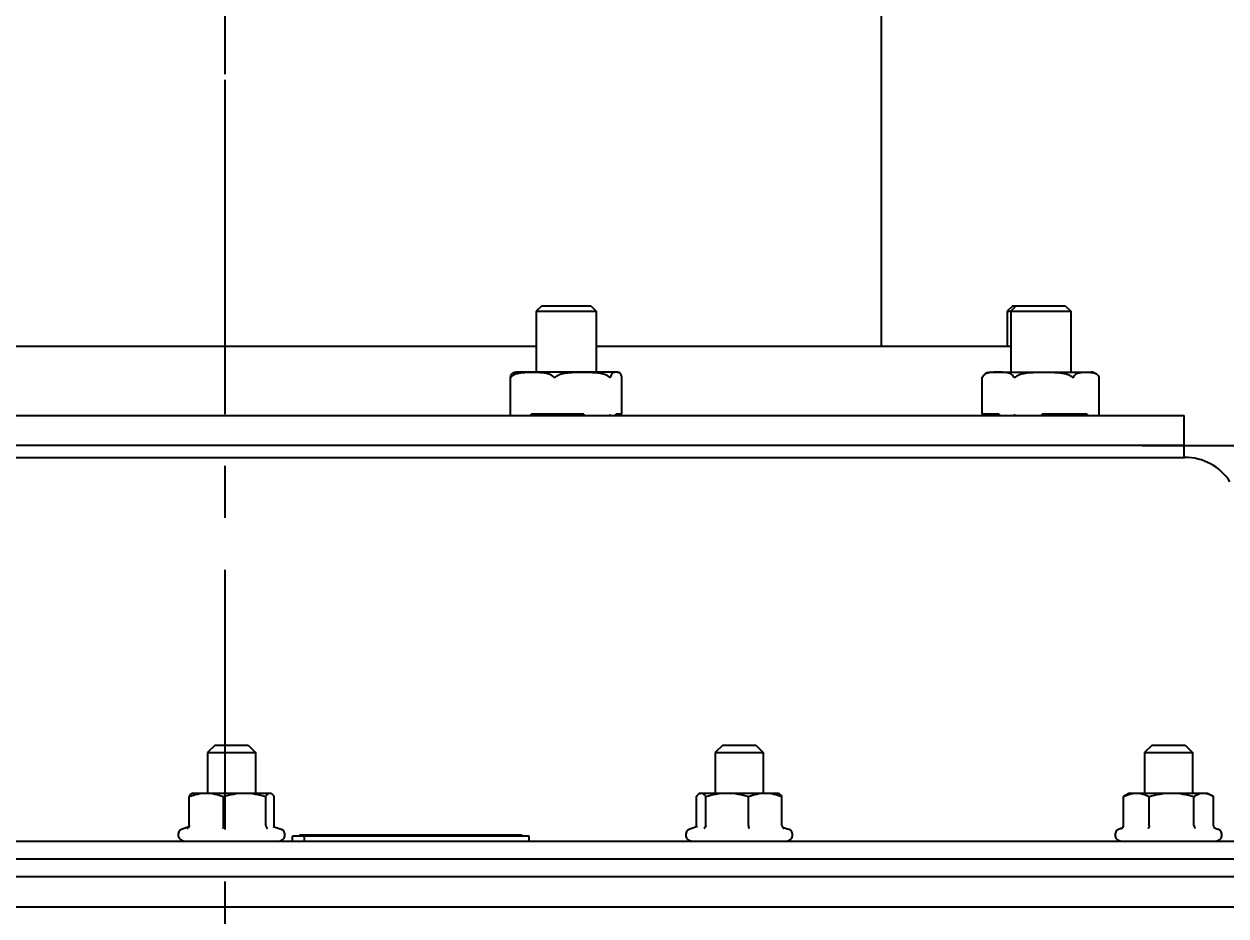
# Model space of a CAD drawing. Header units: millimetres. Extents: x 233 to 4124, y -943 to 2529.
# Drawn here: x 2484.6 to 2685.1, y -175.4 to -26.7 of the extents above; entities that cross this region are included whole.
import ezdxf

# ---------------------------------------------------------------- set-up
doc = ezdxf.new("R2010")
doc.units = ezdxf.units.MM
doc.header["$LTSCALE"] = 115.5
doc.header["$PDMODE"] = 3
doc.header["$PDSIZE"] = 8
doc.linetypes.add('CENTER', pattern=[0.6, 0.375, -0.075, 0.075, -0.075])
doc.linetypes.add('DASHED', pattern=[0.2, 0.1, -0.1])
doc.layers.get('0').update_dxf_attribs({"linetype": 'CONTINUOUS'})
doc.layers.get('Defpoints').update_dxf_attribs({"linetype": 'CONTINUOUS'})
doc.styles.get("Standard").update_dxf_attribs({"font": 'calibri.ttf'})
doc.dimstyles.new('DIMSTYLE_3', dxfattribs={"dimtxt": 17.5, "dimasz": 17.5, "dimexe": 1.5, "dimexo": 1, "dimgap": 0.875, "dimtad": 1, "dimdsep": 46, "dimtxsty": 'Standard', "dimblk": '_FILLED', "dimblk1": '_FILLED', "dimblk2": '_FILLED', "dimcen": 0.09, "dimazin": 2, "dimtp": 0.01, "dimtm": 0.01, "dimtfac": 1, "dimtofl": 0, "dimtmove": 0, "dimatfit": 3, "dimldrblk": '_FILLED', "dimfxl": 1, "dimtolj": 1, "dimarcsym": 0})
doc.dimstyles.get("Standard").update_dxf_attribs({"dimtxt": 17.5, "dimasz": 17.5, "dimexe": 1.5, "dimexo": 1, "dimtad": 1, "dimdsep": 46, "dimtxsty": 'Standard', "dimblk": '_FILLED', "dimblk1": '_FILLED', "dimblk2": '_FILLED', "dimcen": 0.09, "dimazin": 2, "dimtol": 1, "dimtp": 0.01, "dimtm": 0.01, "dimtfac": 1, "dimtofl": 0, "dimtmove": 0, "dimatfit": 3, "dimldrblk": '_FILLED', "dimfxl": 1, "dimtolj": 1, "dimarcsym": 0})

# ---------------------------------------------------------------- blocks, each defined once
blk = doc.blocks.new('_FILLED')
at = {"color": 0, "linetype": 'ByBlock'}
blk.add_solid([(0, 0), (-1, 0.214), (-1, -0.214)], dxfattribs=at)
blk = doc.blocks.new('*D225')
at = {"color": 0, "linetype": 'Continuous', "lineweight": -2}
for p, q in [((2683.08, 2.87), (2917.75, 2.87)), ((2916.25, -14.63), (2916.25, -809.43)), ((2627.46, -826.93), (2917.75, -826.93))]:
    blk.add_line(p, q, dxfattribs=at)
at = {"layer": 'Defpoints', "color": 0}
for p in [(2682.08, 2.87), (2626.46, -826.93), (2916.25, -826.93)]:
    blk.add_point(p, dxfattribs=at)
at = {"color": 0, "linetype": 'ByBlock', "lineweight": -2, "xscale": 17.5, "yscale": 17.5, "zscale": 17.5}
for p, rotation in [((2916.25, 2.87), 90), ((2916.25, -826.93), 270)]:
    blk.add_blockref('_FILLED', p, dxfattribs=dict(at, rotation=rotation))
at = {"color": 0, "insert": (2892.05, -370.25), "char_height": 17.5, "attachment_point": 2, "rotation": 90, "line_spacing_factor": 0.9}
blk.add_mtext('\\A1;830', dxfattribs=at)
blk = doc.blocks.new('*D229')
at = {"color": 0, "lineweight": -2}
for p, q in [((2668.44, 3.07), (2759.25, 3.07)), ((2757.75, -14.43), (2757.75, -37.34)), ((2757.75, -79.43), (2757.75, -56.52)), ((2671.12, -96.93), (2759.25, -96.93))]:
    blk.add_line(p, q, dxfattribs=at)
at = {"layer": 'Defpoints', "color": 0}
for p in [(2667.44, 3.07), (2670.12, -96.93), (2757.75, -96.93)]:
    blk.add_point(p, dxfattribs=at)
at = {"color": 0, "linetype": 'ByBlock', "lineweight": -2, "xscale": 17.5, "yscale": 17.5, "zscale": 17.5}
for p, rotation in [((2757.75, 3.07), 90), ((2757.75, -96.93), 270)]:
    blk.add_blockref('_FILLED', p, dxfattribs=dict(at, rotation=rotation))
at = {"color": 0, "insert": (2757.75, -46.93), "char_height": 17.5, "attachment_point": 5}
blk.add_mtext('\\A1;\\A1;100', dxfattribs=at)
blk = doc.blocks.new('*D230')
at = {"color": 0, "lineweight": -2}
for p, q in [((2671.12, -96.93), (2759.39, -96.93)), ((2757.89, -114.43), (2757.89, -123.5)), ((2757.89, -151.43), (2757.89, -142.37)), ((2748.19, -168.93), (2759.39, -168.93))]:
    blk.add_line(p, q, dxfattribs=at)
at = {"layer": 'Defpoints', "color": 0}
for p in [(2670.12, -96.93), (2757.89, -96.93), (2747.19, -168.93)]:
    blk.add_point(p, dxfattribs=at)
at = {"color": 0, "linetype": 'ByBlock', "lineweight": -2, "xscale": 17.5, "yscale": 17.5, "zscale": 17.5}
for p, rotation in [((2757.89, -96.93), 90), ((2757.89, -168.93), 270)]:
    blk.add_blockref('_FILLED', p, dxfattribs=dict(at, rotation=rotation))
at = {"color": 0, "insert": (2757.89, -132.93), "char_height": 17.5, "attachment_point": 5}
blk.add_mtext('\\A1;\\A1;71', dxfattribs=at)

msp = doc.modelspace()

# ---------------------------------------------------------------- linework, layer by layer
at = {"linetype": 'DASHED'}
msp.add_line((2518.07541, 22.71195), (2518.07541, -35.93299), dxfattribs=at)
at = {"linetype": 'Continuous'}
for p, q in [((2627.57541, -5.93335), (2627.57541, -80.39699)), ((2518.07541, -35.93299), (2518.07541, -48.39048)), ((2570.93673, -73.63335), (2570.01673, -74.55335)), ((2570.93673, -73.63335), (2579.09673, -73.63335)), ((2579.09673, -73.63335), (2580.01673, -74.55335)), ((2649.51915, -73.63335), (2648.59915, -74.55335)), ((2650.08876, -73.63335), (2649.16876, -74.55335)), ((2649.51915, -73.63335), (2658.24876, -73.63335)), ((2658.24876, -73.63335), (2659.16876, -74.55335)), ((2570.01673, -74.55335), (2580.01673, -74.55335)), ((2570.01673, -74.55335), (2570.01673, -84.73335)), ((2580.01673, -74.55335), (2580.01673, -84.73335)), ((2648.59915, -74.55335), (2659.16876, -74.55335)), ((2648.59915, -74.55335), (2648.59915, -80.39699)), ((2649.16876, -74.55335), (2649.16876, -84.73335)), ((2659.16876, -74.55335), (2659.16876, -84.73335)), ((2467.50924, -80.39699), (2570.01673, -80.39699)), ((2580.01673, -80.39699), (2649.16876, -80.39699)), ((2565.73474, -91.88458), (2565.73474, -85.58212)), ((2566.60177, -84.73335), (2566.34098, -84.75651)), ((2583.43164, -84.73335), (2566.60182, -84.73335)), ((2583.43159, -84.7364), (2583.40271, -84.73601)), ((2583.43159, -84.73675), (2583.40271, -84.73601)), ((2583.43168, -84.73335), (2583.69248, -84.75651)), ((2584.29871, -91.73335), (2584.29871, -85.58212)), ((2644.41735, -91.73335), (2644.41735, -85.61367)), ((2645.75381, -84.73335), (2662.58372, -84.73335)), ((2662.52434, -84.75461), (2662.53445, -84.75537)), ((2662.52434, -84.75461), (2662.53444, -84.75565)), ((2663.92017, -91.85303), (2663.92017, -85.61367)), ((2358.07541, -91.93335), (2678.07541, -91.93335)), ((2577.96976, -91.73335), (2569.17093, -91.73335)), ((2569.17093, -91.93335), (2569.17093, -91.73335)), ((2577.96976, -91.73335), (2577.96976, -91.93335)), ((2584.29871, -91.73335), (2583.28895, -91.73335)), ((2583.28895, -91.93335), (2583.28895, -91.73335)), ((2647.22944, -91.73335), (2644.41735, -91.73335)), ((2646.68936, -91.93335), (2646.68936, -91.73335)), ((2647.22944, -91.73335), (2647.22944, -91.93335)), ((2661.89632, -91.73335), (2654.40286, -91.73335)), ((2654.40286, -91.93335), (2654.40286, -91.73335)), ((2660.41876, -91.73335), (2660.41876, -91.93335)), ((2661.41406, -91.93335), (2661.41406, -91.73335)), ((2661.89632, -91.73335), (2661.89632, -91.93335)), ((2678.07541, -98.93335), (2678.07541, -91.93335)), ((2678.07541, -96.93335), (2358.07541, -96.93335)), ((2357.9322, -98.93335), (2678.21862, -98.93335)), ((2516.44681, -146.93335), (2515.19681, -148.18335)), ((2515.19681, -148.18335), (2523.19681, -148.18335)), ((2515.19681, -148.18335), (2515.19681, -154.93335)), ((2516.44681, -146.93335), (2521.94681, -146.93335)), ((2521.94681, -146.93335), (2523.19681, -148.18335)), ((2523.19681, -148.18335), (2523.19681, -154.93335)), ((2601.12474, -146.93335), (2599.87474, -148.18335)), ((2599.87474, -148.18335), (2607.87474, -148.18335)), ((2599.87474, -148.18335), (2599.87474, -154.93335)), ((2601.12474, -146.93335), (2606.62474, -146.93335)), ((2606.62474, -146.93335), (2607.87474, -148.18335)), ((2607.87474, -148.18335), (2607.87474, -154.93335)), ((2672.7405, -146.93335), (2671.4905, -148.18335)), ((2671.4905, -148.18335), (2679.4905, -148.18335)), ((2671.4905, -148.18335), (2671.4905, -154.93335)), ((2672.7405, -146.93335), (2678.2405, -146.93335)), ((2678.2405, -146.93335), (2679.4905, -148.18335)), ((2679.4905, -148.18335), (2679.4905, -154.93335)), ((2512.11816, -160.32629), (2512.11816, -155.5139)), ((2512.69681, -154.93335), (2512.58434, -154.99828)), ((2512.69681, -154.93335), (2525.69681, -154.93335)), ((2517.81839, -160.32629), (2517.81839, -155.5139)), ((2524.89704, -160.32629), (2524.89704, -155.5139)), ((2525.69681, -154.93335), (2525.80928, -154.99828)), ((2526.27547, -160.32629), (2526.27547, -155.5139)), ((2596.7399, -160.32629), (2596.7399, -155.5139)), ((2597.37475, -154.93335), (2597.23156, -155.01602)), ((2597.37475, -154.93335), (2610.37475, -154.93335)), ((2598.28979, -160.32629), (2598.28979, -155.5139)), ((2605.42464, -160.32629), (2605.42464, -155.5139)), ((2610.37475, -154.93335), (2610.51793, -155.01602)), ((2611.0096, -160.32629), (2611.0096, -155.5139)), ((2668.28401, -155.34126), (2668.00725, -155.5139)), ((2668.00725, -160.32629), (2668.00725, -155.5139)), ((2668.99051, -154.93335), (2668.28401, -155.34125)), ((2668.99051, -154.93335), (2681.99051, -154.93335)), ((2672.24951, -160.32629), (2672.24951, -155.5139)), ((2679.73277, -160.32629), (2679.73277, -155.5139)), ((2681.99051, -154.93335), (2682.69701, -155.34125)), ((2682.69701, -155.34127), (2682.97377, -155.5139)), ((2682.97377, -160.32629), (2682.97377, -155.5139)), ((2512.05611, -160.56654), (2510.95044, -160.96898)), ((2526.14704, -160.49824), (2526.14424, -160.49721)), ((2526.14736, -160.49733), (2527.44318, -160.96898)), ((2568.83107, -162.13335), (2529.37493, -162.13335)), ((2529.37493, -162.93335), (2529.37493, -162.13335)), ((2567.68022, -161.93335), (2530.52578, -161.93335)), ((2530.52578, -161.93335), (2530.52578, -162.13335)), ((2531.34853, -162.93335), (2531.34853, -162.13335)), ((2532.17045, -161.93335), (2532.17045, -162.13335)), ((2567.68022, -161.93335), (2567.68022, -162.13335)), ((2568.83107, -162.93335), (2568.83107, -162.13335)), ((2596.89114, -160.50936), (2595.62837, -160.96898)), ((2596.89429, -160.50934), (2596.89138, -160.5104)), ((2611.0912, -160.59412), (2612.12112, -160.96898)), ((2667.67808, -160.81103), (2667.24414, -160.96898)), ((2667.60214, -160.84723), (2667.63254, -160.83531)), ((2683.08033, -160.73001), (2683.73688, -160.96898)), ((2683.08751, -160.73308), (2683.0806, -160.73058)), ((2284.07541, -162.93335), (2752.07541, -162.93335)), ((2752.07541, -165.93335), (2284.07541, -165.93335)), ((2752.07541, -168.93335), (2284.07541, -168.93335)), ((2284.06769, -173.93335), (2752.08312, -173.93335))]:
    msp.add_line(p, q, dxfattribs=at)
at = {"linetype": 'CENTER'}
msp.add_line((2518.07541, -48.39048), (2518.07541, -673.62584), dxfattribs=at)
at = {"linetype": 'Continuous'}
for centre, radius, start, end in [((2645.75381, -86.21335), 1.48, 90, 137.2773948), ((2662.21961, -88.86307), 4.11974, 84.9683316, 85.6170719), ((2662.58372, -86.21335), 1.48, 56.9263773, 90), ((2662.7332, -86.10303), 1.29794, 59.8136009, 60.5211396), ((2678.21862, -107.93335), 9, 33.2935633, 90), ((2511.29681, -161.92062), 1.01272, 110, 270), ((2511.51006, -160.26259), 0.62641, 291.0385084, 314.0137564), ((2527.09681, -161.92062), 1.01272, 270, 70), ((2595.97475, -161.92062), 1.01272, 110, 270), ((2611.77475, -161.92062), 1.01272, 270, 70), ((2667.59051, -161.92062), 1.01272, 110, 270), ((2667.36671, -160.20202), 0.68682, 292.7724884, 297.0800185), ((2683.39051, -161.92062), 1.01272, 270, 70)]:
    msp.add_arc(centre, radius, start, end, dxfattribs=at)
for points, knots in [([(2565.73473, -85.58213), (2565.73474, -85.57842), (2565.73546, -85.56203), (2565.73818, -85.54579), (2565.74082, -85.53339)], [0, 0, 0, 0, 0.226544221, 1, 1, 1, 1]), ([(2565.83575, -85.53339), (2565.82361, -85.54866), (2565.80602, -85.57027), (2565.78213, -85.59589), (2565.7669, -85.60846), (2565.75296, -85.61666), (2565.73963, -85.61174), (2565.73542, -85.59776), (2565.73473, -85.58792), (2565.73473, -85.58213)], [0, 0, 0, 0, 0.367444719, 0.526136104, 0.655047207, 0.746030799, 0.810292927, 0.890935343, 1, 1, 1, 1]), ([(2565.74082, -85.53339), (2565.76629, -85.41375), (2565.82234, -85.21687), (2565.92191, -85.03664), (2565.97222, -84.97315)], [0, 0, 0, 0, 0.601577128, 1, 1, 1, 1]), ([(2565.83575, -85.53339), (2565.94707, -85.39346), (2566.22123, -85.1669), (2566.54123, -85.02691), (2566.70053, -84.97312)], [0, 0, 0, 0, 0.515376831, 1, 1, 1, 1]), ([(2565.97222, -84.97315), (2566.02196, -84.91039), (2566.13505, -84.81065), (2566.27688, -84.7681), (2566.34098, -84.7566)], [0, 0, 0, 0, 0.551500831, 1, 1, 1, 1]), ([(2566.70053, -84.97312), (2566.91516, -84.90065), (2567.35956, -84.80697), (2568.03304, -84.75216), (2568.70604, -84.73709), (2569.3786, -84.73515), (2570.05116, -84.73709), (2570.72416, -84.75216), (2571.39765, -84.80694), (2571.84205, -84.90066), (2572.05668, -84.97313)], [0, 0, 0, 0, 0.125923276, 0.250751945, 0.375385584, 0.499999554, 0.6246135, 0.749247244, 0.874076064, 1, 1, 1, 1]), ([(2572.05668, -84.97313), (2572.21598, -85.02692), (2572.53603, -85.16686), (2572.81022, -85.39345), (2572.92154, -85.53339)], [0, 0, 0, 0, 0.484617666, 1, 1, 1, 1]), ([(2573.06045, -85.61485), (2573.03225, -85.61485), (2572.97696, -85.59454), (2572.93826, -85.5544), (2572.92154, -85.53339)], [0, 0, 0, 0, 0.512297313, 1, 1, 1, 1]), ([(2573.21546, -85.53339), (2573.20499, -85.54378), (2573.16201, -85.58322), (2573.10468, -85.61485), (2573.06045, -85.61485)], [0, 0, 0, 0, 0.250215294, 1, 1, 1, 1]), ([(2573.21546, -85.53339), (2573.36286, -85.38722), (2573.71996, -85.1605), (2574.11256, -85.02616), (2574.31166, -84.97312)], [0, 0, 0, 0, 0.501854297, 1, 1, 1, 1]), ([(2574.31166, -84.97312), (2574.5865, -84.89991), (2575.15001, -84.80682), (2576.00131, -84.75213), (2576.8539, -84.7371), (2577.7064, -84.73514), (2578.5589, -84.7371), (2579.41149, -84.75213), (2580.2628, -84.8068), (2580.8263, -84.89992), (2581.10114, -84.97313)], [0, 0, 0, 0, 0.125080561, 0.250062873, 0.375031586, 0.499999698, 0.624967785, 0.749936613, 0.874919121, 1, 1, 1, 1]), ([(2581.10114, -84.97313), (2581.30026, -85.02617), (2581.69292, -85.16046), (2582.05004, -85.38721), (2582.19745, -85.53339)], [0, 0, 0, 0, 0.498143136, 1, 1, 1, 1]), ([(2582.39644, -85.53339), (2582.39229, -85.55288), (2582.38302, -85.58164), (2582.35526, -85.60988), (2582.32522, -85.61761), (2582.29255, -85.60824), (2582.24786, -85.58147), (2582.21753, -85.5533), (2582.19745, -85.53339)], [0, 0, 0, 0, 0.220540465, 0.321724677, 0.425109605, 0.546055272, 0.687017677, 1, 1, 1, 1]), ([(2582.62784, -84.97315), (2582.57753, -85.03664), (2582.47796, -85.21687), (2582.42191, -85.41375), (2582.39644, -85.53339)], [0, 0, 0, 0, 0.398422004, 1, 1, 1, 1]), ([(2583.40271, -84.73601), (2583.33787, -84.73533), (2583.20795, -84.73581), (2583.01049, -84.74716), (2582.79849, -84.80491), (2582.67951, -84.90796), (2582.62784, -84.97315)], [0, 0, 0, 0, 0.230935717, 0.462624333, 0.703729708, 1, 1, 1, 1]), ([(2584.06123, -84.97315), (2584.01149, -84.91039), (2583.89841, -84.81065), (2583.75658, -84.7681), (2583.69248, -84.7566)], [0, 0, 0, 0, 0.551500831, 1, 1, 1, 1]), ([(2584.29263, -85.53339), (2584.26717, -85.41375), (2584.21111, -85.21687), (2584.11155, -85.03664), (2584.06123, -84.97315)], [0, 0, 0, 0, 0.601577128, 1, 1, 1, 1]), ([(2584.29872, -85.58213), (2584.29872, -85.57842), (2584.29799, -85.56203), (2584.29527, -85.54579), (2584.29263, -85.53339)], [0, 0, 0, 0, 0.226544221, 1, 1, 1, 1]), ([(2644.46704, -85.53339), (2644.46073, -85.54415), (2644.44928, -85.56434), (2644.43575, -85.5872), (2644.4271, -85.60344), (2644.42205, -85.60882), (2644.41975, -85.61573), (2644.41735, -85.61414), (2644.41736, -85.61366)], [0, 0, 0, 0, 0.388955117, 0.718114846, 0.845415763, 0.93675416, 0.985106767, 1, 1, 1, 1]), ([(2644.41736, -85.61366), (2644.41738, -85.60999), (2644.42104, -85.60002), (2644.43048, -85.57305), (2644.44108, -85.55005), (2644.449, -85.53339)], [0, 0, 0, 0, 0.127373041, 0.359497269, 1, 1, 1, 1]), ([(2644.66653, -85.20924), (2644.64633, -85.23111), (2644.56137, -85.33009), (2644.49218, -85.4425), (2644.449, -85.53339)], [0, 0, 0, 0, 0.228281267, 1, 1, 1, 1]), ([(2645.10392, -84.97315), (2644.98343, -85.02839), (2644.73572, -85.17834), (2644.54467, -85.40088), (2644.46704, -85.53339)], [0, 0, 0, 0, 0.463256417, 1, 1, 1, 1]), ([(2649.04899, -84.97315), (2648.74444, -84.83353), (2648.23492, -84.75737), (2647.57229, -84.73709), (2647.07645, -84.73502), (2646.58062, -84.73708), (2645.91799, -84.75737), (2645.40846, -84.83353), (2645.10392, -84.97315)], [0, 0, 0, 0, 0.251766062, 0.3759145, 0.499999943, 0.624085383, 0.74823383, 1, 1, 1, 1]), ([(2649.68587, -85.53339), (2649.60823, -85.40088), (2649.41718, -85.17834), (2649.16948, -85.02839), (2649.04899, -84.97315)], [0, 0, 0, 0, 0.536743415, 1, 1, 1, 1]), ([(2649.95423, -85.53339), (2649.93238, -85.55398), (2649.88786, -85.59154), (2649.81774, -85.62018), (2649.76342, -85.60995), (2649.72067, -85.5839), (2649.69799, -85.55408), (2649.68587, -85.53339)], [0, 0, 0, 0, 0.278523923, 0.542292566, 0.662764415, 0.777497038, 1, 1, 1, 1]), ([(2649.95423, -85.53339), (2650.11073, -85.3859), (2650.48806, -85.15943), (2650.8987, -85.02603), (2651.10771, -84.97312)], [0, 0, 0, 0, 0.499362103, 1, 1, 1, 1]), ([(2651.10771, -84.97312), (2651.3974, -84.89979), (2651.99037, -84.8068), (2652.88576, -84.75213), (2653.78282, -84.7371), (2654.67987, -84.73514), (2655.57691, -84.7371), (2656.47398, -84.75213), (2657.36937, -84.80677), (2657.96234, -84.89979), (2658.25203, -84.97313)], [0, 0, 0, 0, 0.124944799, 0.249951963, 0.374974616, 0.499999721, 0.625024802, 0.750047571, 0.875054938, 1, 1, 1, 1]), ([(2658.25203, -84.97313), (2658.46105, -85.02605), (2658.87175, -85.15939), (2659.24912, -85.38588), (2659.40563, -85.53339)], [0, 0, 0, 0, 0.500635817, 1, 1, 1, 1]), ([(2659.55294, -85.61485), (2659.52574, -85.61485), (2659.47025, -85.59062), (2659.42729, -85.5538), (2659.40563, -85.53339)], [0, 0, 0, 0, 0.47755767, 1, 1, 1, 1]), ([(2659.65595, -85.53339), (2659.64624, -85.55381), (2659.62203, -85.59386), (2659.57595, -85.61485), (2659.55294, -85.61485)], [0, 0, 0, 0, 0.495686062, 1, 1, 1, 1]), ([(2659.65595, -85.53339), (2659.71693, -85.40506), (2659.86467, -85.1876), (2660.07237, -85.02973), (2660.17251, -84.97312)], [0, 0, 0, 0, 0.552589137, 1, 1, 1, 1]), ([(2660.17251, -84.97312), (2660.35035, -84.87259), (2660.74733, -84.76198), (2661.34427, -84.73567), (2661.93464, -84.73481), (2662.32822, -84.74001), (2662.52434, -84.75461)], [0, 0, 0, 0, 0.257107937, 0.505058875, 0.752486472, 1, 1, 1, 1]), ([(2662.58093, -84.7592), (2662.64755, -84.76507), (2662.91926, -84.79575), (2663.19153, -84.87116), (2663.37191, -84.97313)], [0, 0, 0, 0, 0.243998271, 1, 1, 1, 1]), ([(2663.38582, -84.98111), (2663.41066, -84.99555), (2663.51402, -85.06036), (2663.60774, -85.14074), (2663.67099, -85.20924)], [0, 0, 0, 0, 0.235590816, 1, 1, 1, 1]), ([(2663.67099, -85.20924), (2663.69119, -85.23111), (2663.77615, -85.33009), (2663.84534, -85.4425), (2663.88853, -85.53339)], [0, 0, 0, 0, 0.228281267, 1, 1, 1, 1]), ([(2663.92017, -85.61366), (2663.92014, -85.60999), (2663.91648, -85.60002), (2663.90705, -85.57305), (2663.89645, -85.55005), (2663.88853, -85.53339)], [0, 0, 0, 0, 0.127373041, 0.359497269, 1, 1, 1, 1]), ([(2565.73473, -91.88509), (2565.73473, -91.87932), (2565.73545, -91.86938), (2565.7397, -91.85553), (2565.75294, -91.84981), (2565.76689, -91.85888), (2565.78181, -91.87157), (2565.80596, -91.89688), (2565.82367, -91.91813), (2565.83575, -91.93331)], [0, 0, 0, 0, 0.108617128, 0.190548042, 0.255581522, 0.346843239, 0.477199463, 0.634540254, 1, 1, 1, 1]), ([(2582.19745, -91.93331), (2582.21749, -91.91344), (2582.24829, -91.88583), (2582.29274, -91.85917), (2582.32529, -91.84882), (2582.35522, -91.85752), (2582.38261, -91.8856), (2582.39233, -91.91402), (2582.39644, -91.93331)], [0, 0, 0, 0, 0.313177595, 0.454252645, 0.575797929, 0.679192019, 0.781204449, 1, 1, 1, 1]), ([(2649.68587, -91.93331), (2649.69794, -91.91271), (2649.72817, -91.87303), (2649.80586, -91.84045), (2649.88736, -91.87676), (2649.93244, -91.91278), (2649.95423, -91.93331)], [0, 0, 0, 0, 0.222718081, 0.456052028, 0.720764508, 1, 1, 1, 1]), ([(2512.11816, -155.5139), (2512.5768, -155.33957), (2513.50958, -155.04712), (2514.48529, -154.93335), (2514.96827, -154.93335)], [0, 0, 0, 0, 0.503942124, 1, 1, 1, 1]), ([(2512.58435, -154.99853), (2512.49491, -155.05024), (2512.32186, -155.21361), (2512.18783, -155.40439), (2512.11816, -155.5139)], [0, 0, 0, 0, 0.443183742, 1, 1, 1, 1]), ([(2514.96827, -154.93335), (2515.45126, -154.93335), (2516.427, -155.04693), (2517.35974, -155.33957), (2517.81839, -155.5139)], [0, 0, 0, 0, 0.496054974, 1, 1, 1, 1]), ([(2517.81839, -155.5139), (2518.39246, -155.33819), (2519.55851, -155.04547), (2520.75917, -154.93335), (2521.35771, -154.93335)], [0, 0, 0, 0, 0.500762225, 1, 1, 1, 1]), ([(2521.35771, -154.93335), (2521.95625, -154.93335), (2523.1569, -155.0456), (2524.32297, -155.33819), (2524.89704, -155.5139)], [0, 0, 0, 0, 0.49923828, 1, 1, 1, 1]), ([(2524.89704, -155.5139), (2524.94957, -155.43133), (2525.05293, -155.28147), (2525.22167, -155.09379), (2525.39643, -154.9669), (2525.52648, -154.93335), (2525.58625, -154.93335)], [0, 0, 0, 0, 0.314510619, 0.583907793, 0.80791111, 1, 1, 1, 1]), ([(2525.58625, -154.93335), (2525.60492, -154.93335), (2525.68296, -154.93914), (2525.75792, -154.96883), (2525.80928, -154.99853)], [0, 0, 0, 0, 0.23936566, 1, 1, 1, 1]), ([(2525.80928, -154.99853), (2525.89872, -155.05024), (2526.07177, -155.21361), (2526.20579, -155.40439), (2526.27547, -155.5139)], [0, 0, 0, 0, 0.443183742, 1, 1, 1, 1]), ([(2596.7399, -155.5139), (2596.81443, -155.4097), (2596.95983, -155.22547), (2597.13958, -155.06954), (2597.23157, -155.01637)], [0, 0, 0, 0, 0.546642994, 1, 1, 1, 1]), ([(2597.23157, -155.01637), (2597.25443, -155.00316), (2597.34234, -154.95778), (2597.44223, -154.93335), (2597.51484, -154.93335)], [0, 0, 0, 0, 0.266672199, 1, 1, 1, 1]), ([(2597.51484, -154.93335), (2597.58169, -154.93335), (2597.72509, -154.96556), (2597.92246, -155.09159), (2598.11307, -155.27975), (2598.2304, -155.43088), (2598.28979, -155.5139)], [0, 0, 0, 0, 0.200409479, 0.427590904, 0.693951618, 1, 1, 1, 1]), ([(2598.28979, -155.5139), (2598.86857, -155.33815), (2600.04405, -155.04517), (2601.25396, -154.93335), (2601.85722, -154.93335)], [0, 0, 0, 0, 0.500669365, 1, 1, 1, 1]), ([(2601.85722, -154.93335), (2602.46048, -154.93335), (2603.67041, -155.04498), (2604.84586, -155.33814), (2605.42464, -155.5139)], [0, 0, 0, 0, 0.49933008, 1, 1, 1, 1]), ([(2605.42464, -155.5139), (2605.8736, -155.33973), (2606.78684, -155.04757), (2607.74379, -154.93335), (2608.21712, -154.93335)], [0, 0, 0, 0, 0.504308374, 1, 1, 1, 1]), ([(2608.21712, -154.93335), (2608.69045, -154.93335), (2609.64738, -155.0477), (2610.56064, -155.33973), (2611.0096, -155.5139)], [0, 0, 0, 0, 0.495693853, 1, 1, 1, 1]), ([(2611.0096, -155.5139), (2610.93506, -155.4097), (2610.78967, -155.22547), (2610.60992, -155.06954), (2610.51792, -155.01637)], [0, 0, 0, 0, 0.546642994, 1, 1, 1, 1]), ([(2668.00725, -155.5139), (2668.34313, -155.34236), (2668.86271, -155.12219), (2669.58604, -154.96122), (2669.94862, -154.93335), (2670.12838, -154.93335)], [0, 0, 0, 0, 0.510227968, 0.756807382, 1, 1, 1, 1]), ([(2670.12838, -154.93335), (2670.30814, -154.93335), (2670.67073, -154.96114), (2671.39408, -155.12207), (2671.91362, -155.34236), (2672.24951, -155.5139)], [0, 0, 0, 0, 0.243189505, 0.489764796, 1, 1, 1, 1]), ([(2672.24951, -155.5139), (2672.85738, -155.3379), (2674.09159, -155.04486), (2675.35864, -154.93335), (2675.99114, -154.93335)], [0, 0, 0, 0, 0.500133397, 1, 1, 1, 1]), ([(2675.99114, -154.93335), (2676.62364, -154.93335), (2677.89072, -155.04467), (2679.1249, -155.3379), (2679.73277, -155.5139)], [0, 0, 0, 0, 0.499866435, 1, 1, 1, 1]), ([(2679.73277, -155.5139), (2679.98399, -155.34596), (2680.37584, -155.12614), (2680.93588, -154.9618), (2681.21566, -154.93335), (2681.35327, -154.93335)], [0, 0, 0, 0, 0.519859075, 0.763268089, 1, 1, 1, 1]), ([(2681.35327, -154.93335), (2681.58187, -154.93335), (2682.05581, -155.0157), (2682.48595, -155.21971), (2682.697, -155.34139)], [0, 0, 0, 0, 0.484110504, 1, 1, 1, 1]), ([(2512.11817, -160.32606), (2512.11822, -160.39869), (2512.08381, -160.54413), (2511.9967, -160.66334), (2511.94531, -160.71308)], [0, 0, 0, 0, 0.503814087, 1, 1, 1, 1]), ([(2517.81839, -160.32629), (2517.81844, -160.43395), (2517.80921, -160.58244), (2517.77709, -160.7557), (2517.75657, -160.82186), (2517.74377, -160.84723)], [0, 0, 0, 0, 0.610672428, 0.83882554, 1, 1, 1, 1]), ([(2524.89704, -160.32606), (2524.89697, -160.43782), (2524.95658, -160.65145), (2525.11729, -160.8049), (2525.20564, -160.84723)], [0, 0, 0, 0, 0.532869305, 1, 1, 1, 1]), ([(2596.66054, -160.59598), (2596.69762, -160.53589), (2596.73276, -160.44448), (2596.73991, -160.35009), (2596.7399, -160.32629)], [0, 0, 0, 0, 0.747835729, 1, 1, 1, 1]), ([(2598.28981, -160.32606), (2598.28987, -160.4377), (2598.2314, -160.64955), (2598.07436, -160.80472), (2597.98744, -160.84723)], [0, 0, 0, 0, 0.535675488, 1, 1, 1, 1]), ([(2605.42464, -160.32629), (2605.42468, -160.434), (2605.43362, -160.58304), (2605.47077, -160.75614), (2605.4943, -160.82212), (2605.50855, -160.84723)], [0, 0, 0, 0, 0.608385805, 0.836933628, 1, 1, 1, 1]), ([(2611.00959, -160.32606), (2611.00958, -160.34988), (2611.01669, -160.44426), (2611.05162, -160.53575), (2611.08864, -160.59585)], [0, 0, 0, 0, 0.252238994, 1, 1, 1, 1]), ([(2667.67938, -160.81354), (2667.77004, -160.76718), (2667.93363, -160.6331), (2668.0073, -160.42764), (2668.00725, -160.32629)], [0, 0, 0, 0, 0.501170448, 1, 1, 1, 1]), ([(2672.24953, -160.32606), (2672.24956, -160.43495), (2672.22639, -160.58974), (2672.14998, -160.76159), (2672.10074, -160.82474), (2672.07405, -160.84723)], [0, 0, 0, 0, 0.581105485, 0.813743924, 1, 1, 1, 1]), ([(2679.73277, -160.32629), (2679.73279, -160.43608), (2679.77029, -160.63277), (2679.89072, -160.80105), (2679.96243, -160.84723)], [0, 0, 0, 0, 0.562800799, 1, 1, 1, 1]), ([(2682.97376, -160.32606), (2682.97373, -160.39115), (2683.00309, -160.52244), (2683.07807, -160.63229), (2683.12267, -160.67978)], [0, 0, 0, 0, 0.499750783, 1, 1, 1, 1])]:
    msp.add_open_spline(points, degree=3, knots=knots, dxfattribs=at)
for points in [[(2583.69248, -84.7566), (2583.60662, -84.74121), (2583.5188, -84.73785), (2583.43159, -84.7364)], [(2526.33711, -160.56648), (2526.29827, -160.49343), (2526.27541, -160.40879), (2526.27546, -160.32606)], [(2611.08864, -160.59585), (2611.1207, -160.6479), (2611.1616, -160.69526), (2611.20791, -160.73516)], [(2611.20791, -160.73516), (2611.26317, -160.78277), (2611.32774, -160.82115), (2611.39586, -160.84723)], [(2683.12267, -160.67978), (2683.17369, -160.73412), (2683.23544, -160.7797), (2683.30182, -160.81363)]]:
    msp.add_open_spline(points, degree=3, dxfattribs=at)

# ---------------------------------------------------------------- dimensions: what is measured, and where the dimension line sits
dim = msp.add_linear_dim(base=(2916.25414, -826.93335), p1=(2682.07541, 2.87123), p2=(2626.4619, -826.93335), angle=270, text='830', dimstyle='DIMSTYLE_3', override={"dimtxsty": 'Standard'}, dxfattribs=at)
dim.commit()
dim.dimension.update_dxf_attribs({"geometry": '*D225', "text_midpoint": (2916.25414, -370.25429), "dimtype": 160})
for base, p1, text, picture, middle in [((2757.75433, -96.93335), (2667.44302, 3.06665), '\\A1;100', '*D229', (2757.75433, -46.93335)), ((2757.88547, -96.93335), (2747.1852, -168.93335), '\\A1;71', '*D230', (2757.88547, -132.93335))]:
    dim = msp.add_linear_dim(base=base, p1=p1, p2=(2670.12359, -96.93335), angle=270, text=text, dimstyle='Standard', override={"dimtad": 0, "dimtih": 1, "dimtoh": 1, "dimdec": 4, "dimzin": 0, "dimtxsty": 'Standard', "dimcen": 18.9, "dimadec": 0, "dimazin": 0, "dimtdec": 4, "dimtzin": 0})
    dim.commit()
    dim.dimension.update_dxf_attribs({"geometry": picture, "text_midpoint": middle})

doc.saveas('drawing.dxf')
